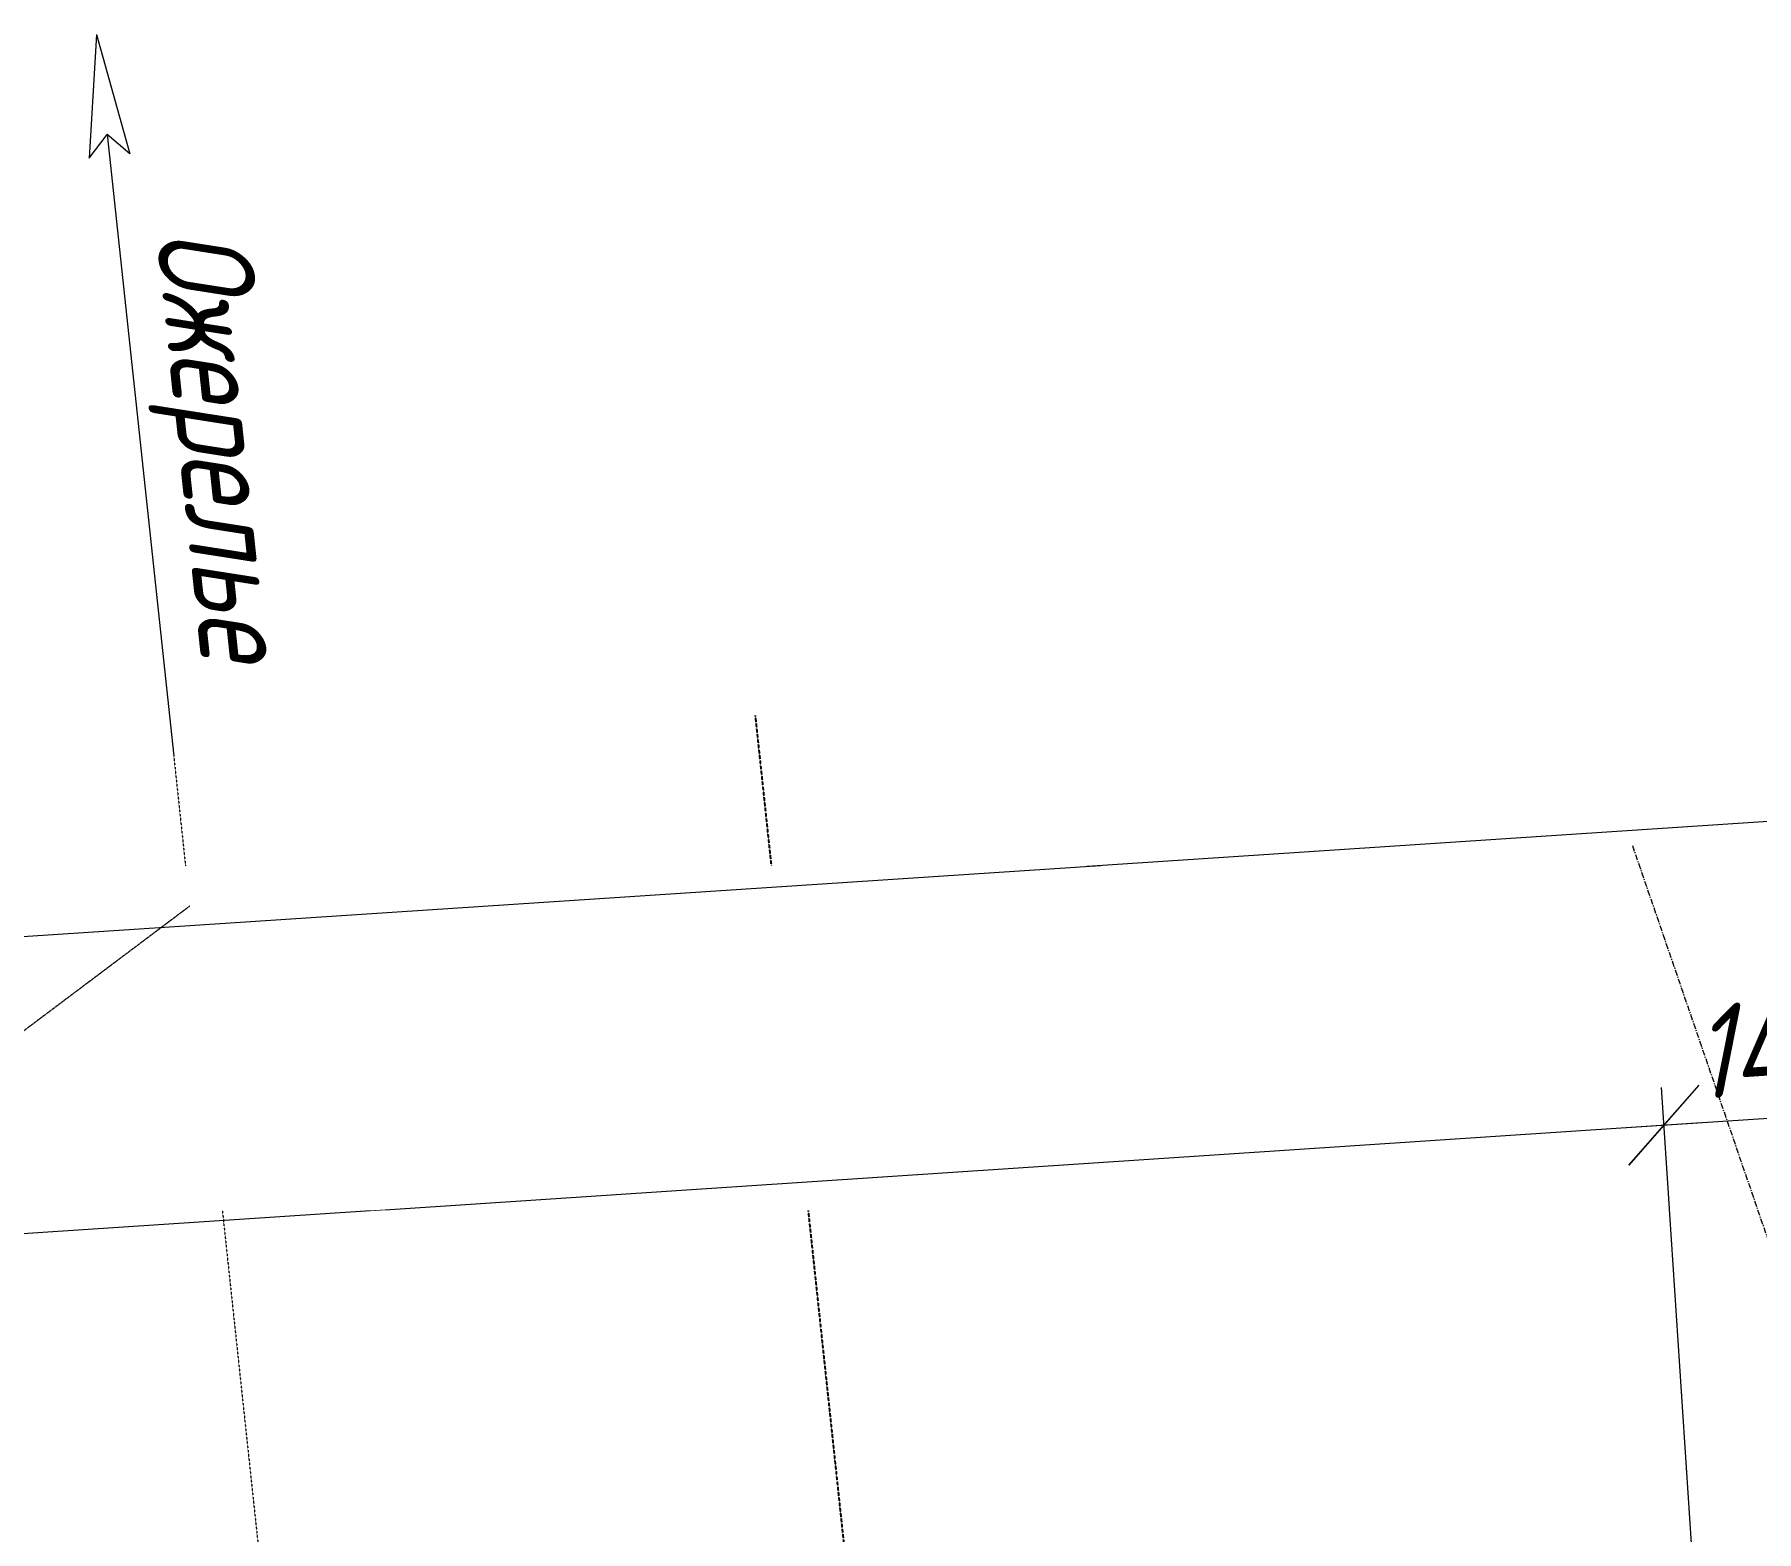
# Model space of a CAD drawing. Header units: millimetres. Extents: x 265754 to 14267433, y -6145605 to 2433772.
# Drawn here: x 7927498 to 7936664, y -567506 to -559537 of the extents above; entities that cross this region are included whole.
import ezdxf
from ezdxf import colors
from ezdxf.entities.mleader import LeaderData, LeaderLine
from ezdxf.math import Vec2, Vec3

# ---------------------------------------------------------------- set-up
doc = ezdxf.new("R2010")
doc.units = ezdxf.units.MM
doc.linetypes.add('невидимая', pattern=[9.524999999999999, 6.35, -3.175])
doc.linetypes.add('осевая', pattern=[2, 1.25, -0.25, 0.25, -0.25])
for name, color, linetype, lineweight in [('Выноски', 3, 'Continuous', 15), ('ИС_TXT', 4, 'Continuous', 18), ('ИС_Ось', 3, 'осевая', 18), ('ИС_РЗМ', 3, 'Continuous', 18), ('ИС_Тонкая', 3, 'Continuous', 18)]:
    doc.layers.add(name, color=color, linetype=linetype, lineweight=lineweight)
doc.layers.add('ИС_Невидимая', color=4, linetype='невидимая')
doc.styles.add('0', font='isocpeur.ttf', dxfattribs={"width": 0.8, "oblique": 15})
doc.styles.add('ISOCPEUR', font='isocpeur.ttf', dxfattribs={"width": 0.8, "oblique": 15, "height": 2.5})
doc.dimstyles.new('М200', dxfattribs={"dimscale": 200, "dimtxt": 2.5, "dimasz": 2, "dimexe": 1, "dimexo": 1, "dimgap": 0.8, "dimtad": 1, "dimdec": 0, "dimzin": 0, "dimdsep": 46, "dimtxsty": '0', "dimblk": 'OBLIQUE', "dimcen": 0.09, "dimdle": 1, "dimclrd": 256, "dimclre": 256, "dimclrt": 256, "dimadec": 4, "dimazin": 0, "dimtfac": 1, "dimtdec": 0, "dimtmove": 1, "dimatfit": 2, "dimfxl": 1, "dimtolj": 1, "dimtzin": 0, "dimlwd": -1, "dimarcsym": 0})

# ---------------------------------------------------------------- blocks, each defined once
blk = doc.blocks.new('_None')
blk = doc.blocks.new('_OBLIQUE')
at = {"color": 0, "linetype": 'ByBlock', "lineweight": -2}
blk.add_line((0.5000000000000001, 0.4999999999999999), (-0.5000000000000001, -0.4999999999999999), dxfattribs=at)
blk = doc.blocks.new('*D1716')
at = {"layer": 'Defpoints', "color": 0, "transparency": 16777216}
for p in [(62495.4124214831, 18248.89675929419), (62842.97031857976, 12992.27166184346), (29914.86611035531, 10815.12901959184)]:
    blk.add_point(p, dxfattribs=at)
at = {"layer": 'ИС_РЗМ', "transparency": 16777216}
for p, q in [((62829.77551466814, 13191.83593006234), (62482.21761757148, 18448.46102751306)), ((29367.74394503978, 16058.55931313095), (62694.97668970197, 18262.09156320582)), ((29901.67130644368, 11014.69328781071), (29554.11340934702, 16271.31838526144))]:
    blk.add_line(p, q, dxfattribs=at)
at = {"layer": 'ИС_РЗМ', "transparency": 16777216, "xscale": 400, "yscale": 400, "zscale": 400}
for p, rotation in [((62495.4124214831, 18248.89675929419), 3.782780406811957), ((29567.30821325865, 16071.75411704257), 183.7827804068119)]:
    blk.add_blockref('_OBLIQUE', p, dxfattribs=dict(at, rotation=rotation))
at = {"layer": 'ИС_РЗМ', "transparency": 16777216, "insert": (46006.62006003657, 17534.50844107876), "char_height": 500, "attachment_point": 5, "rotation": 3.7827804068119577, "style": '0'}
blk.add_mtext('\\A1;33000', dxfattribs=at)
blk = doc.blocks.new('*D1724')
at = {"layer": 'Defpoints', "color": 0, "transparency": 16777216}
for p in [(61202.5210629627, 16582.30099878099), (61420.49761209656, 13285.88535646268), (31286.30750337878, 11293.25230178447)]:
    blk.add_point(p, dxfattribs=at)
at = {"layer": 'ИС_РЗМ', "transparency": 16777216}
for p, q in [((61407.30136670132, 13485.44952936821), (61189.32481756747, 16781.86517168653)), ((30868.76678133939, 14576.47169870754), (61402.08523586823, 16595.49724417622)), ((31273.11125798355, 11492.81647469), (31055.1347088497, 14789.23211700831))]:
    blk.add_line(p, q, dxfattribs=at)
at = {"layer": 'ИС_РЗМ', "transparency": 16777216, "xscale": 400, "yscale": 400, "zscale": 400}
for p, rotation in [((61202.5210629627, 16582.300998781), 3.783194263196068), ((31068.33095424492, 14589.66794410277), 183.783194263196)]:
    blk.add_blockref('_OBLIQUE', p, dxfattribs=dict(at, rotation=rotation))
at = {"layer": 'ИС_РЗМ', "transparency": 16777216, "insert": (46110.68304848776, 15960.16729563975), "char_height": 500, "attachment_point": 5, "rotation": 3.7831942631960813, "style": '0'}
blk.add_mtext('\\A1;30200', dxfattribs=at)
blk = doc.blocks.new('*D1725')
at = {"layer": 'Defpoints', "color": 0, "transparency": 16777216}
for p in [(62599.67786653816, 16674.6112532246), (62842.97031857975, 12992.27166184364), (61446.0603715811, 12899.97771723242)]:
    blk.add_point(p, dxfattribs=at)
at = {"layer": 'ИС_РЗМ', "transparency": 16777216}
for p, q in [((62829.78505081911, 13191.83656034556), (62586.49259877752, 16874.17615172652)), ((61432.87510382047, 13099.54261573435), (61189.58265177888, 16781.88220711531)), ((61003.2030210376, 16569.13204085275), (62799.24276504007, 16687.79652098524))]:
    blk.add_line(p, q, dxfattribs=at)
at = {"layer": 'ИС_РЗМ', "transparency": 16777216, "xscale": 400, "yscale": 400, "zscale": 400}
for p, rotation in [((62599.67786653816, 16674.6112532246), 3.780042540228085), ((61202.76791953952, 16582.31730861339), 183.7800425402281)]:
    blk.add_blockref('_OBLIQUE', p, dxfattribs=dict(at, rotation=rotation))
at = {"layer": 'ИС_РЗМ', "transparency": 16777216, "insert": (61876.50051598766, 17002.64846561009), "char_height": 500, "attachment_point": 5, "rotation": 3.780042540228099, "style": '0'}
blk.add_mtext('\\A1;1400', dxfattribs=at)
blk = doc.blocks.new('План Узловая')
at = {"layer": 'ИС_Невидимая', "ltscale": 0.2}
blk.add_lwpolyline([(56365.59344601631, 18762.08977276087), (57196.14516425133, 10995.3147547245), (58840.84690332413, -5453.066998004913), (59114.92287230492, -8648.1070317626)], dxfattribs=at)
at = {"layer": 'ИС_Ось', "ltscale": 0.08, "flags": 128}
blk.add_lwpolyline([(53270.97288155556, 18546.50441741943), (54112.58701074123, 10676.28098684549), (55754.05638563633, -5739.774443387985), (55910.5670851469, -7564.297592282295)], dxfattribs=at)
at = {"layer": 'ИС_Тонкая'}
for p, q in [((52860.1986348629, 22387.79579973221), (52821.20280504227, 21729.22261428833)), ((52860.1986348629, 22387.79579973221), (53037.57122135162, 21752.36029493809)), ((52821.20280504227, 21729.22261428833), (52917.08116662502, 21855.86766374111)), ((52917.08116662502, 21855.86766374111), (53270.97288155556, 18546.50441741943)), ((53037.57122135162, 21752.36029493809), (52917.08116662502, 21855.86766374111))]:
    blk.add_line(p, q, dxfattribs=at)
at = {"layer": 'ИС_TXT', "style": 'ISOCPEUR', "oblique": 15, "width": 0.8}
blk.add_text('Ожерелье', height=499.9999999999987, rotation=276.1038169021175, dxfattribs=at).set_placement((53172.96493089199, 21337.58053290844, -1.006674308905598e-07))
at = {"layer": 'Выноски'}
ml = blk.add_multileader_mtext('Standard', dxfattribs=at)
ml.set_content('Главный ход \\PПуть № 1', color=256, style='ISOCPEUR')
ml.set_leader_properties(color=256)
ml.set_arrow_properties(name='NONE')
ml.build(insert=Vec2(0, 0))
ml.multileader.update_dxf_attribs({"text_left_attachment_type": 6, "text_right_attachment_type": 6, "dogleg_length": 2, "arrow_head_size": 300, "scale": 200})
ctx = ml.context
ctx.base_point, ctx.scale, ctx.char_height, ctx.arrow_head_size, ctx.landing_gap_size, ctx.plane_origin, ctx.plane_x_axis, ctx.plane_y_axis = Vec3(48919.15666179531, 17062.03012740612), 200, 500, 300, 125, Vec3(42955.22470450401, 21340.78313159943), Vec3(1, 2.842170943040402e-15), Vec3(-2.842170943040402e-15, 1)
ctx.left_attachment, ctx.right_attachment = 6, 6
notes = []
notes.append((ctx, [(1, (1, 1, 0), (52443.13125801086, 17062.03012740612), (-1, -2.842170943040401e-16), 100, [(0, [(53356.31842064857, 17748.40890270472)], 0, [])])]))
ctx.mtext.insert, ctx.mtext.text_direction, ctx.mtext.rotation, ctx.mtext.width, ctx.mtext.flow_direction = Vec3(49044.1566619873, 17712.03012752533), Vec3(1, 2.842170943040402e-15), 2.842170943040402e-15, 3347.50670042948, 5
ctx.mtext.has_bg_fill, ctx.mtext.bg_color, ctx.mtext.bg_scale_factor, ctx.mtext.bg_transparency, ctx.mtext.use_window_bg_color = 1, -1023410167, 1.5, 0, 1
for ctx, leaders in notes:
    for number, flags, end, landing, length, lines in leaders:
        leader = LeaderData()
        leader.index, (leader.has_last_leader_line, leader.has_dogleg_vector, leader.attachment_direction) = number, flags
        leader.last_leader_point, leader.dogleg_vector, leader.dogleg_length = Vec3(end), Vec3(landing), length
        for number, points, colour, breaks in lines:
            line = LeaderLine()
            line.index, line.vertices, line.color, line.breaks = number, Vec3.list(points), colors.encode_raw_color(colour), breaks
            leader.lines.append(line)
        ctx.leaders.append(leader)
at = {"layer": 'ИС_Ось', "ltscale": 25}
blk.add_lwpolyline([(61034.38653481542, 18070.83632991143), (68728.7210006279, -4302.121195766144)], dxfattribs=at)
at = {"layer": 'ИС_РЗМ'}
for p1, p2, distance, picture, middle in [((29914.8661103553, 10815.12901959184), (62842.97031857976, 12992.27166184346), 5268.102495869187, '*D1716', (46006.62006003657, 17534.50844107876)), ((31286.30750337878, 11293.25230178447), (61420.49761209654, 13285.88535646268), 3303.6146662244246, '*D1724', (46110.68304848776, 15960.16729563975))]:
    dim = blk.add_aligned_dim(p1=p1, p2=p2, distance=distance, dimstyle='М200', dxfattribs=at)
    dim.commit()
    dim.dimension.update_dxf_attribs({"geometry": picture, "text_midpoint": middle})
dim = blk.add_linear_dim(base=(62599.67786653816, 16674.6112532246), p1=(61446.06037158112, 12899.97771723242), p2=(62842.97031857976, 12992.27166184364), angle=3.7800425402284845, dimstyle='М200', dxfattribs=at)
dim.commit()
dim.dimension.update_dxf_attribs({"geometry": '*D1725', "text_midpoint": (61901.22289303885, 16628.464280919), "dimtype": 129})

msp = doc.modelspace()

# ---------------------------------------------------------------- block references
at = {"layer": 'ИС_Ось', "color": 4, "ltscale": 0.05}
msp.add_blockref('План Узловая', (7874968.788125941, -581924.4700561167), dxfattribs=at)

doc.saveas('drawing.dxf')
